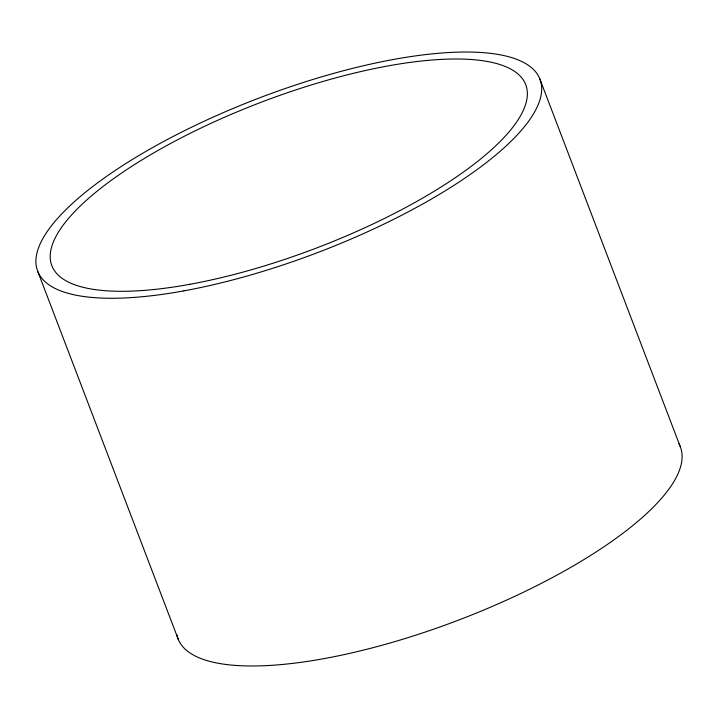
<?xml version="1.0" encoding="UTF-8"?>
<svg xmlns="http://www.w3.org/2000/svg" width="718" height="718" viewBox="0 0 718 718"><rect width="100%" height="100%" fill="white"/><g stroke="black" fill="none" stroke-linecap="round" stroke-linejoin="round"><path stroke-width="1.08" d="M539.64 78.433L680.054 446.147M37.946 271.853L178.36 639.567M678.923 443.796A268.855 82.633 -20.9 0 1 457.357 620.558A268.855 82.633 -20.9 0 1 176.834 634.595M189.83 284.31A253.616 77.948 -20.9 0 0 526.258 86.214A253.616 77.948 -20.9 0 0 150.286 154.908A253.616 77.948 -20.9 0 0 189.83 284.31M183.889 290.862A268.855 82.633 -20.9 0 0 540.528 80.874A268.855 82.633 -20.9 0 0 141.967 153.697A268.855 82.633 -20.9 0 0 183.889 290.862"/></g></svg>
